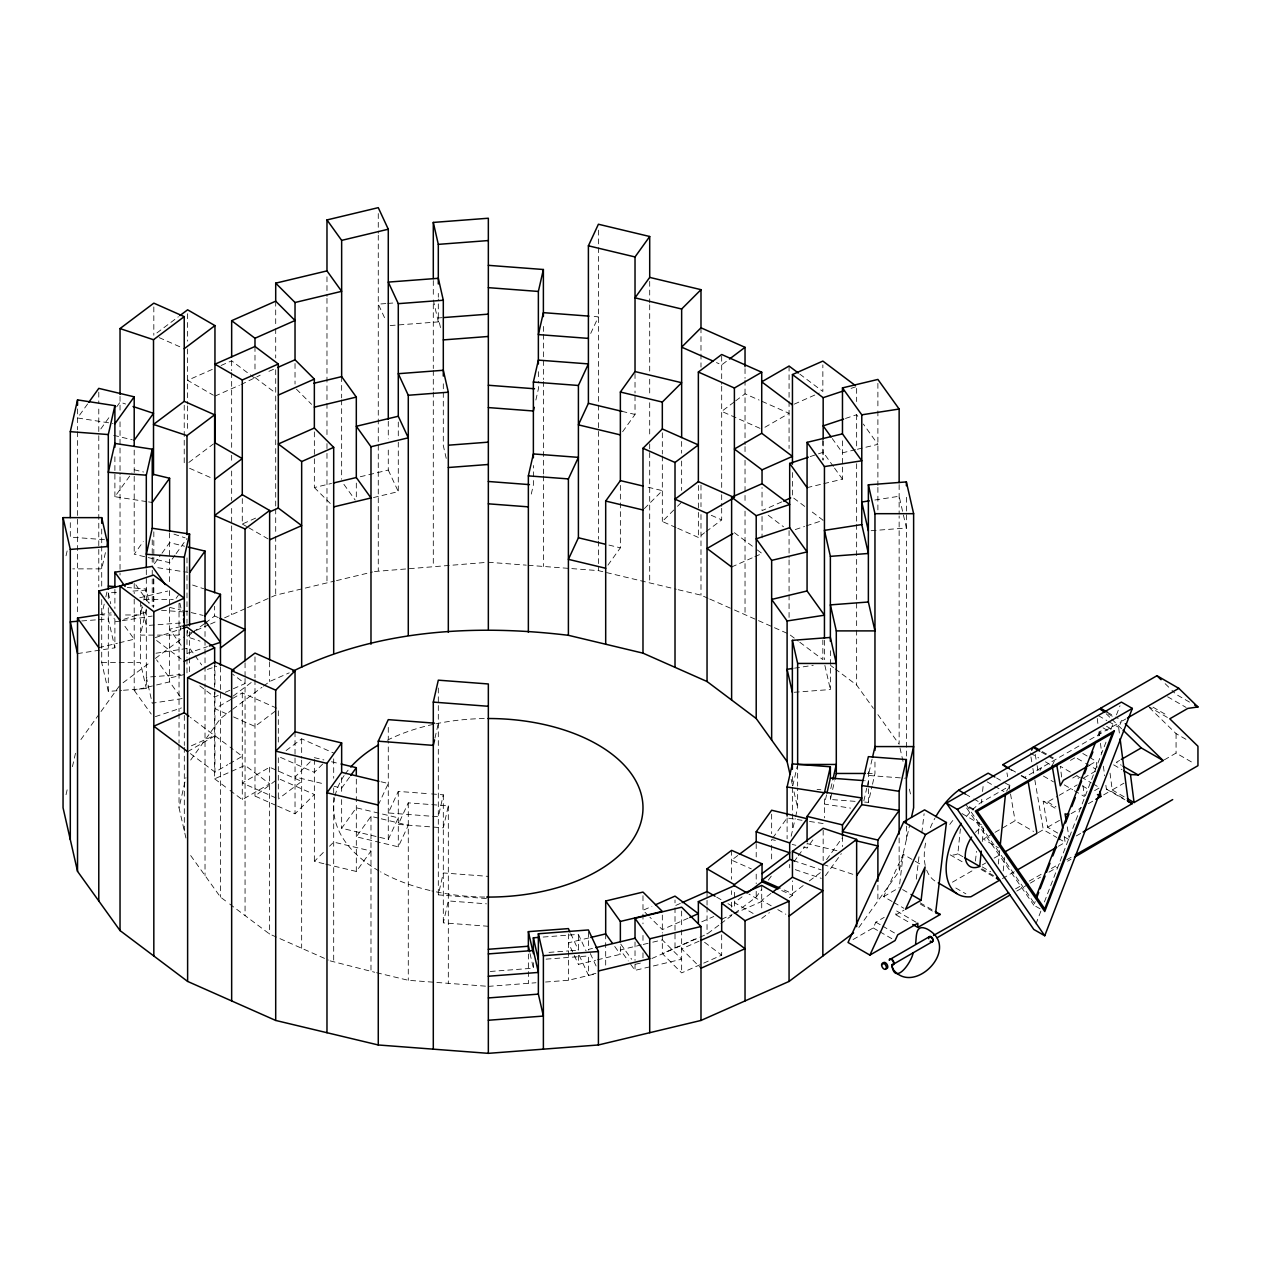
<?xml version="1.0" encoding="UTF-8"?>
<svg xmlns="http://www.w3.org/2000/svg" width="1261" height="1261" viewBox="0 0 1261 1261"><rect width="100%" height="100%" fill="white"/><g stroke="black" fill="none" stroke-linecap="round" stroke-linejoin="round"><path stroke-width="0.75" stroke-dasharray="5 3.75" d="M962.9 856.723L957.84 853.807L960.393 828.887M975.462 861.042L976.455 851.38M978.237 833.994L979.419 822.408M981.389 803.099L981.783 799.238M982.571 791.498L983.17 785.713M982.272 841.513L983.643 828.083M998.318 864.006L999.705 850.497M1003.22 870.894L1004.591 857.48M899.676 883.945L903.223 854.312L921.728 864.999M916.29 879.138L919.285 854.138M921.807 832.969L924.108 813.739M66.029 555.786L67.731 548.314M105.42 552.617L101.715 568.869L72.712 568.869M104.19 604.145L101.715 614.974L111.378 614.974M105.829 596.926L107.894 587.894M66.029 794.714L67.731 787.242M72.429 766.672L75.833 751.729M142.067 607.55L140.381 614.974L122.979 614.974M143.77 600.11L146.308 588.982L127.298 587.531M146.308 609.095L140.381 635.103L179.03 635.103L181.474 624.431M185.934 838.013L179.03 807.797L185.934 777.58M434.966 738.063L438.308 723.436M431.561 793.926L443.305 794.824L438.308 816.765L388.278 812.951L398.287 791.404L429.607 793.784M535.878 400.021L538.368 389.05L538.368 381.326M429.607 826.79L398.287 824.41L408.28 802.847L448.317 805.889L443.305 827.831L431.561 826.948M486.415 898.541L438.308 894.884L443.305 872.943L488.338 876.379M531.291 494.06L533.371 484.918L533.371 465.545M488.338 926.283L443.305 922.863L448.317 900.921L486.431 903.822M792.775 785.792L797.236 766.231M791.151 836.248L795.202 818.468M795.612 816.687L797.646 807.797L797.646 788.093M826.57 794.808L824.442 804.092L850.592 808.128M830.794 788.598L832.922 779.314M855.084 801.35L830.368 799.474L834.609 780.89M872.076 759.217L868.372 775.452L904.484 778.195M863.848 800.845L866.733 788.204M867.142 786.391L868.372 780.985L864.573 780.701M864.573 802.075L868.372 802.359L872.076 786.107M872.502 784.295L874.961 773.466L874.961 760.02M858.883 927.45L899.14 871.351L909.796 824.615M1097.968 736.077L1100.081 730.592M1040.073 908.803L1033.815 905.193L1035.218 901.552M1099.229 735.447L1101.326 729.961M1035.927 923.95L1040.877 911.12M1044.407 901.946L1106.575 740.601M1110.799 729.599L1113.636 722.269M1116.458 714.924L1119.989 705.766M892.094 901.489L883.677 896.634L903.223 854.312M853.051 939.555L873.195 927.938L875.843 922.185L884.229 917.362M590.715 333.424L598.408 316.842L590.826 316.259M378.268 805.054L388.278 783.491L378.946 781.268M388.278 839.4L398.287 817.837L356.311 807.797L341.652 828.241L388.278 839.4L388.278 740.916M378.442 818.137L370.986 816.356L356.311 836.8L398.287 846.84L408.28 825.277L380.318 818.594M1052.147 765.679L1054.874 759.91L1048.143 756.017M1119.358 733.035L1118.617 727.313L1121.407 721.497L1024.689 777.343L1017.958 773.45M1039.962 770.392L1041.523 767.618M1006.514 791.199L1010.045 785.792L996.584 778.021M87.608 403.961L77.536 417.974L113.017 423.475M108.84 417.754L98.784 431.782L98.784 405.364M116.674 406.846L120.031 402.164L125.611 404.024M146.623 501.61L114.893 496.692L131.932 472.938M175.043 555.124L169.62 562.69L134.202 554.225L143.281 541.552M154.409 563.825L160.919 554.745M162.007 553.232L169.62 542.624L184.532 546.202M176.13 553.611L186.991 538.463M176.13 598.329L178.305 595.302M80.893 739.576L98.784 714.64M101.022 711.519L120.031 685.038M190.679 760.036L220.47 718.518L231.236 710.416M349.549 777.123L341.652 788.125L334.197 786.344M622.619 431.751L635.024 414.459L635.024 394.961M325.795 864.163L356.311 871.461L370.986 851.017L333.692 842.096L329.547 846.241M607.944 565.133L620.365 547.826L620.365 482.537M772.757 837.982L787.1 817.979L802.043 820.296M734.69 913.263L756.206 897.091L761.723 889.399M768.343 880.162L771.653 875.56M794.036 861.752L797.283 857.196M798.371 855.683L804.896 846.604M803.336 847.093L807.072 847.975L813.581 838.896M826.57 859.671L842.474 837.509L842.474 846.588M825.435 875.796L841.339 853.634M310.222 761.786L295.027 776.981L324.865 784.121M322.643 764.087L314.352 772.378L278.318 756.411L278.318 798.97L242.285 783.002L269.633 767.224L301.663 781.41L278.318 798.97M277.625 806.094L295.027 813.802L314.352 794.477L278.318 778.51M644.371 508.593L662.324 490.639L645.159 486.541M323.888 863.706L314.352 861.421L324.03 851.758M676.054 527.571L662.324 521.487L676.132 507.679M677.504 506.307L681.649 502.162M156.9 332.936L178.4 316.747M188.835 462.44L213.424 443.951M123.105 682.721L150.753 661.915M155.355 658.447L184.547 636.49M191.609 633.321L186.991 636.789L200.01 641.124M193.138 632.155L203.888 624.069M205.433 622.918L214.638 615.983L214.638 606.32M233.206 696.056L251.885 682.012M232.765 709.265L261.957 687.308M263.486 686.157L269.633 681.523L289.21 672.854M726.352 361.371L721.686 364.886L716.469 362.569M275.213 711.204L254.99 726.431L230.621 715.633M734.138 402.023L721.686 411.385L759.989 428.346M735.683 400.84L745.03 393.826L759.122 400.068M286.105 750.563L301.663 738.851L333.692 753.053M275.875 805.322L254.99 796.069L275.213 780.858M677.756 528.327L698.358 537.454L704.568 532.772M706.128 531.606L721.686 519.895L721.686 508.262M737.764 855.51L731.616 860.144L751.304 868.861M742.067 896.855L734.391 902.64L753.684 913.768M699.934 937.222L707.043 934.07L719.337 924.817M720.866 923.667L731.616 915.581L731.616 909.843M770.944 893.403L761.723 900.338L771.369 905.902M803.194 885.569L792.444 893.655L781.71 888.91M809.341 880.95L823.165 870.547M761.723 918.418L769.399 912.633M789.37 897.611L792.444 895.31L792.444 880.872M1016.792 891.054L1028.645 884.087M1030.347 883.094L1040.514 877.136M1048.979 872.155L1057.459 867.19M1067.626 861.231L1071.015 859.23M231.031 699.398L214.953 708.682L228.871 714.861M232.639 698.468L242.285 692.904L278.318 708.871L278.318 743.107M187.621 751.635L214.953 735.857L190.379 717.351M764.938 427.258L789.071 413.34L760.872 400.84M190.379 753.589L214.953 772.079L227.815 764.655M229.423 763.725L242.285 756.301L230.006 747.064M230.006 790.395L242.285 799.647L269.633 783.853L245.06 765.364L214.638 778.841L214.638 689.152M966.493 816.419A56.509 32.628 -60 0 1 980.554 802.816L1010.045 785.792M1125.742 718.991L1122.432 720.898L1115.701 717.02M1070.431 760.383L1075.523 757.451M1089.677 765.064L1096.25 761.266L1097.165 768.312M1072.717 778.021L1077.808 775.074L1078.265 778.604M1083.83 777.911L1095.699 771.054M883.677 896.634L899.235 887.649M993.353 833.316L983.312 839.101L998.46 847.849M995.024 832.339L1015.089 820.753L1033.594 831.44M1057.68 833.08L1047.592 827.248L1043.178 801.239L1047.592 801.996L1057.49 796.274M1059.145 795.328L1077.288 784.846M1119.61 760.415L1116.284 762.338L1121.328 765.254M1094.595 790.647L1099.671 787.699M916.132 922.248L895.94 910.584L895.94 914.792L903.964 910.174M952.449 882.18L972.72 870.468M982.256 864.967L985.661 863.013M994.125 858.11L1000.919 854.201M1038.213 832.654L1043.304 829.722L1056.765 837.493M1047.592 827.248L1059.492 820.375M1071.109 813.66L1081.575 807.623M1088.369 803.698L1094.217 800.325M1103.674 794.871L1110.468 790.946L1125.6 799.695M1110.043 773.135L1112.218 789.938L1123.977 783.144M1164.313 759.863L1176.072 753.069L1194.593 763.756M1002.432 878.57L1014.301 871.714M1058.389 846.257L1065.182 842.348L1063.874 834.687M1076.263 835.948L1081.355 833.001M1015.531 888.879L1022.356 884.986M1029.197 881.108L1041.16 874.314M1051.406 868.498L1059.949 863.643M1066.774 859.75L1071.897 856.85M212.274 369.394L187.621 380.318L213.345 395.182M221.085 365.485L231.661 360.804L248.764 373.682M241.056 384.542L260.207 375.195M268.908 371.349L274.141 369.032M214.953 396.096L239.322 385.299M242.285 498.599L242.285 524.024L256.015 517.94M194.667 631.052L187.621 634.173L187.621 630.248M196.417 630.279L208.759 624.81M210.508 624.037L217.554 620.916M224.616 617.795L245.753 608.433M247.503 607.644L275.702 595.16L334.575 581.069M794.241 404.15L819.272 393.054M218.216 695.441L214.638 697.034L199.285 685.464M225.372 692.273L245.06 683.557L232.765 674.304M191.388 745.803L214.638 735.494L228.462 745.897M781.71 501.91L762.038 510.626L762.038 487.566M731.616 566.977L753.085 557.472M754.882 556.668L762.038 553.5L754.362 547.731M648.517 915.817L642.984 910.3L651.89 906.36M680.357 903.412L675.013 905.776L675.013 899.976M688.065 918.229L662.324 929.625L649.888 917.204M701.778 921.807L713.789 916.495M721.686 919.19L732.137 914.556M733.87 913.784L761.723 901.457L748.861 894.017M721.686 934.842L721.686 955.16L681.649 972.893L662.324 953.568L698.358 937.601M651.89 958.502L698.153 938.011M699.051 941.179L681.649 948.887L700.99 968.227M123.751 619.372L147.931 611.317M851.065 388.372L856.645 386.512M155.371 637.577L183.271 628.262M845.485 418.447L856.645 414.727L858.883 417.848M186.991 653.466L207.45 646.641M810.145 456.608L823.165 452.258L833.395 466.507M207.45 669.402L216.75 666.297M155.371 716.626L181.411 707.941M795.265 529.573L804.565 526.467M806.425 525.853L823.165 520.273L810.886 511.02M314.352 458.752L314.352 487.55L331.517 483.452M360.299 476.753L388.278 470.054L388.278 446.646M373.477 497.559L398.287 491.617L398.287 439.443M139.798 597.761L167.745 591.078M855.525 449.688L842.474 452.809L832.26 438.56M857.385 449.247L877.892 444.345L863.359 424.074M336.482 580.627L372.562 571.99M374.47 571.532L484.539 562.548M180.796 626.559L169.62 629.239L181.568 645.9M98.784 647.697L117.431 643.236M119.291 642.795L134.202 639.217L122.837 623.391M807.072 487.644L821.983 484.082M823.843 483.641L842.474 479.18L842.474 437.662M184.532 674.477L169.62 678.04L156.585 659.866M134.202 599.101L134.202 690.319L154.709 685.417M156.569 684.975L169.62 681.854L181.568 698.515M588.903 937.9L568.396 942.802L578.405 964.366L595.57 960.252M596.106 966.005L588.398 949.423L593.994 948.083M641.345 944.899L620.365 949.927L628.262 960.929M643.252 944.442L650.881 942.629M652.788 942.172L662.324 939.886L681.649 959.211L635.024 970.371L629.381 962.506M597.478 959.794L620.365 954.325L620.365 943.543L631.651 959.274M579.162 955.239L588.398 975.131L595.87 973.35M545.524 982.02L568.396 980.286L596.358 973.602M635.528 964.239L641.124 962.9M99.95 614.611L111.157 612.878M874.866 500.002L899.14 496.251L906.375 528.012L870.279 530.771M120.489 620.979L114.893 621.846L114.057 618.237M122.349 620.68L152.234 616.062M77.536 653.592L114.893 647.823L114.893 614.217M155.97 653.23L189.576 648.044L193.989 654.191M182.104 698.578L152.234 703.212L146.308 677.204L180.512 674.603M794.572 668.157L813.235 665.272M385.85 303.57L378.268 304.137L385.961 320.72M387.757 303.428L393.448 302.987M442.154 317.662L438.308 317.961L441.224 330.76M390.201 325.559L438.308 321.902L438.308 299.062M108.304 598.518L108.304 592.954L117.793 592.229M133.004 591.078L146.308 590.069L149.271 603.057M81.697 620.948L108.304 618.93L114.893 647.823M180.512 622.981L146.308 625.582L141.642 605.154M101.715 599.605L101.715 662.514L108.304 691.406L121.608 690.397M123.499 690.256L146.308 688.522L146.308 608.764M794.272 692.273L830.368 689.531L830.368 647.098M543.16 937.049L578.405 934.369L586.097 950.952M549.024 952.386L568.616 950.904M570.571 950.747L578.405 950.163L578.405 934.369M546.076 959.148L588.398 955.933L588.398 975.131M490.293 971.459L533.371 968.18L533.371 962.71M488.338 986.37L535.988 982.745M144.243 599.59L173.246 599.59M101.715 662.514L140.381 662.514L146.308 688.522M867.237 773.466L874.961 773.466M488.338 562.264L526.294 565.149M528.186 565.291L598.408 570.634L676.29 589.25M104.505 539.692L70.301 537.091L70.301 519.516M161.503 610.261L184.311 611.995M817.065 789.449L820.879 789.733M376.582 972.704L408.28 980.286L486.431 986.228M148.499 501.894L152.234 502.477M157.83 567.718L187.716 572.352M809.515 821.447L824.442 823.748M621.972 411.338L635.024 414.459M608.921 545.083L620.365 547.826M113.695 435.344L132.342 439.805M678.182 589.707L700.99 595.16L708.036 598.281M134.202 469.77L143.518 472.008M169.62 607.408L180.796 610.088M182.656 610.529L203.163 615.431M836.894 850.702L807.072 843.577L807.072 847.975M775.373 840.409L771.653 839.511L771.653 843.31M792.16 844.413L795.88 845.311M314.352 757.64L323.888 759.926M331.517 761.754L339.146 763.583M330.13 960.866L374.722 972.263M173.971 534.128L185.131 537.848M192.57 585.041L203.73 588.761M823.165 864.431L854.785 874.961M793.405 860.617L821.305 869.917M795.265 869.664L821.305 878.35M711.251 515.276L721.686 519.895M159.185 337.617L180.654 347.138M709.785 599.054L732.688 609.205M734.454 609.993L789.071 634.173L798.276 641.108M189.591 468.288L212.857 478.597M214.638 615.983L218.216 617.559M781.71 890.55L792.444 895.31M229.691 904.027L269.633 934.07L328.349 960.078M1105.865 785.288L1106.37 789.102L1110.468 790.946M1189.533 702.109L1176.072 694.338L1171.973 690.35M1167.607 696.766L1186.112 707.437M1152.98 707.153L1168.112 715.901M1147.904 706.192L1168.096 717.856M1149.307 707.563L1176.072 733.618L1187.862 740.412M1107.284 712.166L1114.015 716.043M1107.946 713.726L1112.99 716.642M1098.426 715.665L1106.843 720.52M1108.514 721.481L1118.617 727.313M1106.559 726.289L1111.256 729M1103.044 727.833L1109.302 731.443M1113.636 764.844L1122.054 769.699M1082.805 753.495L1087.849 756.411M1089.52 757.388L1096.25 761.266M1077.209 758.428L1083.94 762.306M1085.626 763.283L1095.714 769.115M1112.218 789.938L1125.679 797.709M1042.327 751.603L1047.371 754.519M1049.057 755.497L1055.788 759.374M1106.37 789.102L1124.875 799.789M1041.413 752.139L1046.472 755.04M1081.166 777.028L1091.269 782.845M1092.94 783.822L1098 786.738M1070.353 772.095L1060.265 766.262L1061.857 778.604M1077.083 775.972L1080.456 777.927M1030.284 753.053L1038.701 757.908M1045.432 761.802L1050.476 764.718M1082.316 785.839L1087.36 788.74M1064.221 784.862L1072.638 789.717M1074.325 790.694L1084.413 796.511L1082.821 784.184M1043.446 776.082L1053.55 781.899M1011.227 769.573L1016.271 772.473M1007.665 768.059L1014.396 771.953M1021.111 775.83L1026.17 778.746M1047.592 801.996L1056.009 806.851M1043.178 801.239L1058.31 809.988M987.127 781.852L1003.961 791.577M1064.41 836.957L1069.47 839.873M1058.452 838.455L1065.182 842.348M965.406 794.067L972.136 797.961M973.823 798.922L980.554 802.816M969.441 806.772L974.138 809.467M969.063 807.481L973.744 810.192M961.97 813.55L982.146 825.198M982.256 866.922L990.657 871.777M981.799 868.797L993.573 875.591M981.153 869.491L994.614 877.262M950.211 854.863L965.359 863.612M955.806 888.012L965.894 893.844M902.608 889.588L909.339 893.466M920.089 902.797L933.55 910.568M920.498 904.184L933.96 911.955M242.285 524.024L247.109 526.799M248.716 527.728L268.026 538.873M893.765 902.45L903.869 908.283M895.94 914.792L911.088 923.541M875.843 922.185L880.903 925.101M882.574 926.078L896.035 933.849M873.195 927.938L878.239 930.839M879.926 931.816L893.387 939.587M777.801 909.622L785.839 914.257M716.689 897.154L721.528 899.944M727.96 903.648L734.391 907.368L734.391 889.163M799.821 374.139L822.85 391.477L822.85 364.886M804.739 506.402L792.444 497.149L792.444 471.913M768.185 515.245L783.538 526.799M734.391 532.694L752.817 546.565M1024.689 777.343L1026.785 778.92M799.821 642.275L822.85 659.598L822.85 640.036M830.542 665.382L833.616 667.7M835.145 668.85L856.645 685.038L873.416 708.414M254.99 377.512L275.213 392.723M250.324 374.848L254.99 378.363M704.568 942.282L721.686 955.16M156.585 640.493L181.158 658.999M214.638 778.841L228.462 789.244M190.679 855.557L220.47 897.091L228.162 902.86M1165.148 683.698L1170.618 689.026M1106.181 713.742L1110.389 717.84M1111.792 719.211L1121.612 728.779M296.414 389.176L311.593 404.355M314.352 487.55L330.934 504.132M834.53 468.099L842.474 479.18M877.892 714.64L899.14 744.258L899.14 515.922M343.906 484.35L355.192 500.081M614.722 946.459L620.365 954.325M195.092 655.72L201.713 664.957M148.971 603.121L134.202 582.535L134.202 593.584M134.202 690.319L151.241 714.073M966.32 804.959L1033.815 902.561M966.62 808.017L1033.815 905.193M388.278 470.054L398.287 491.617M570.697 933.566L578.405 950.163M899.991 747.994L903.396 762.937M909.37 789.102L911.072 796.589M824.867 665.398L830.368 689.531M791.151 779.361L792.365 784.689M793.989 791.798L797.646 807.797M433.295 299.96L438.308 321.902M446.221 458.373L443.305 445.574L443.305 391.525M530.03 953.552L533.371 968.18M179.85 603.136L181.474 610.245M108.304 592.954L110.763 603.783M1067.247 826.869L1069.155 838.013M1035.202 754.299L1036.81 763.725M1037.125 765.616L1038.402 773.166M1030.931 756.884L1032.57 766.467M1032.885 768.39L1034.509 777.974M1034.84 779.897L1043.304 829.722M1006.956 772.835L1007.602 776.666M1008.91 784.342L1010.203 792.003M1010.534 793.926L1015.089 820.753M1097.243 718.502L1097.984 724.224M1098.962 731.853L1099.45 735.683M1100.443 743.312L1101.673 752.849M1103.407 766.199L1104.636 775.751M1176.072 733.618L1176.072 753.069M906.375 497.291L906.375 756.348M906.375 826.176L906.375 839.574M899.14 484.618L899.14 513.952M899.14 837.95L899.14 871.351M877.892 383.36L877.892 408.927M877.892 410.897L877.892 485.469M877.892 487.424L877.892 510.941M877.892 885.254L877.892 900.953M868.372 771.7L868.372 786.817M868.372 788.755L868.372 802.359M856.645 388.404L856.645 401.565M856.645 414.727L856.645 448.033M856.645 463.701L856.645 522.464M856.645 524.418L856.645 628.23M856.645 630.185L856.645 685.038M830.368 795.864L830.368 799.474M824.442 640.336L824.442 659.661M824.442 798.891L824.442 817.853M823.165 440.956L823.165 460.029M823.165 830.164L823.165 860.617M822.85 440.404L822.85 459.981M797.646 764.465L797.646 786.123M792.365 776.634L792.365 785.745M792.365 787.573L792.365 830.904M789.685 864.431L789.685 867.804M789.071 366.053L789.071 399.548M789.071 401.518L789.071 448.506M789.071 530.597L789.071 557.961M789.071 559.916L789.071 618.536M787.1 817.979L787.1 838.849M771.653 814.149L771.653 833.663M771.653 845.201L771.653 862.272M762.038 516.474L762.038 537.911M761.723 885.395L761.723 908.992M756.206 843.562L756.206 856.944M756.206 874.141L756.206 883.709M756.206 891.354L756.206 897.091M745.03 368.638L745.03 378.332M745.03 380.255L745.03 444.644M745.03 446.599L745.03 452.463M745.03 460.265L745.03 493.492M745.03 495.447L745.03 503.265M745.03 511.083L745.03 614.674M731.616 850.34L731.616 879.248M731.616 890.723L731.616 894.553M731.616 902.198L731.616 907.936M721.686 356.217L721.686 384.258M721.686 386.197L721.686 492.767M721.686 494.706L721.686 506.339M707.043 891.59L707.043 905.099M707.043 907.037L707.043 934.07M700.99 327.813L700.99 367.124M700.99 485.075L700.99 506.701M700.99 514.567L700.99 595.16M698.358 485.469L698.358 510.5M698.358 512.423L698.358 537.454M681.649 441.46L681.649 453.219M681.649 461.037L681.649 490.419M681.649 910.994L681.649 928.049M681.649 929.94L681.649 972.893M675.013 907.699L675.013 948.256M662.324 432.807L662.324 454.023M662.324 455.946L662.324 521.487M662.324 915.06L662.324 933.045M662.324 934.764L662.324 953.568M649.699 281.329L649.699 302.861M649.699 304.815L649.699 371.396M649.699 379.23L649.699 394.898M649.699 402.732L649.699 436.022M649.699 443.856L649.699 582.897M642.984 895.72L642.984 910.3M642.984 914.162L642.984 923.824M642.984 935.41L642.984 943.133M642.984 952.796L642.984 958.581M635.024 373.524L635.024 393.022M635.024 941.951L635.024 960.315M635.024 963.987L635.024 970.371M605.69 933.881L605.69 965.753M598.408 230.148L598.408 539.156M598.408 541.111L598.408 570.634M588.398 931.911L588.398 949.423M578.405 955.381L578.405 964.366M568.396 933.928L568.396 980.286M543.381 326.426L543.381 332.321M543.381 334.291L543.381 379.545M543.381 381.516L543.381 473.978M543.381 475.949L543.381 566.441M538.368 371.68L538.368 379.403M528.359 954.041L528.359 983.328M448.317 805.889L448.317 983.328M443.305 383.801L443.305 389.586M443.305 794.824L443.305 922.863M438.308 293.403L438.308 297.186M438.308 688.033L438.308 894.884M433.295 280.572L433.295 298.022M433.295 303.869L433.295 368.543M433.295 370.498L433.295 390.09M433.295 392.061L433.295 566.441M408.28 802.847L408.28 980.286M398.287 422.057L398.287 437.504M398.287 791.404L398.287 846.84M388.278 421.284L388.278 438.844M388.278 727.376L388.278 738.993M378.268 213.566L378.268 233.253M378.268 235.224L378.268 570.634M370.986 816.356L370.986 971.364M356.311 483.089L356.311 497.937M356.311 779.14L356.311 871.461M341.652 376.645L341.652 397.94M341.652 399.879L341.652 479.275M341.652 777.611L341.652 791.955M341.652 799.584L341.652 828.241M333.692 758.854L333.692 778.21M333.692 787.889L333.692 795.644M333.692 797.567L333.692 962.442M326.977 276.789L326.977 296.398M326.977 298.368L326.977 435.723M326.977 443.573L326.977 451.422M326.977 453.393L326.977 582.897M314.352 431.877L314.352 456.829M314.352 759.485L314.352 861.421M301.663 738.851L301.663 758.192M301.663 760.131L301.663 948.256M295.027 363.515L295.027 384.053M295.027 731.79L295.027 813.802M275.702 301.174L275.702 326.662M275.702 328.617L275.702 358.014M275.702 369.772L275.702 506.969M275.702 508.924L275.702 534.396M275.702 536.366L275.702 595.16M269.633 661.852L269.633 681.523M269.633 767.224L269.633 934.07M254.99 346.476L254.99 369.757M254.99 656.886L254.99 677.772M254.99 679.663L254.99 796.069M245.06 662.782L245.06 676.495M245.06 678.465L245.06 915.581M242.285 692.904L242.285 799.647M231.661 360.804L231.661 370.655M231.661 372.61L231.661 447.403M231.661 455.268L231.661 463.134M231.661 471.015L231.661 500.522M231.661 508.404L231.661 614.674M220.47 667.022L220.47 897.091M214.953 661.93L214.953 687.261M214.953 689.2L214.953 772.079M214.638 665.54L214.638 687.182M205.023 622.729L205.023 639.169M205.023 640.289L205.023 664.389M205.023 666.328L205.023 687.229M205.023 689.184L205.023 875.56M189.576 631.682L189.576 673.011M187.621 313.737L187.621 341.148M187.621 348.982L187.621 403.93M187.621 405.9L187.621 431.483M186.991 557.914L186.991 623.391M186.991 630.799L186.991 657.265M186.991 659.156L186.991 674.32M184.232 405.238L184.232 465.908M184.311 715.428L184.311 745.44M184.311 747.41L184.311 830.904M179.03 603.325L179.03 711.63M179.03 713.6L179.03 743.028M179.03 744.999L179.03 807.797M169.62 532.883L169.62 584.079M169.62 590.637L169.62 681.854M153.826 306.927L153.826 335.237M153.826 531.827L153.826 555.423M153.826 557.378L153.826 565.243M153.826 579.004L153.826 606.525M153.511 578.878L153.511 607.534M152.234 539.834L152.234 555.281M152.234 557.204L152.234 566.851M152.234 570.224L152.234 606.509M146.308 569.688L146.308 601.781M140.381 601.513L140.381 662.514M134.202 450.082L134.202 554.225M120.031 396.364L120.031 411.984M120.031 421.805L120.031 474.845M120.031 476.816L120.031 575.032M114.893 456.734L114.893 496.692M114.893 589.376L114.893 608.48M108.304 607.802L108.304 691.406M101.715 529.021L101.715 544.2M101.715 546.092L101.715 588.083M98.784 392.139L98.784 403.473M98.784 435.707L98.784 586.964M77.536 408.942L77.536 429.78M77.536 431.735L77.536 614.533M484.728 897.06A154.646 89.279 0 0 1 431.877 890.928M430.001 890.487A154.646 89.279 0 0 1 380.538 871.824M378.93 870.91A154.646 89.279 0 0 1 334.669 797.74M335.048 795.959A154.646 89.279 0 0 1 344.111 775.562M345.104 774.128A154.646 89.279 0 0 1 348.367 769.825M387.237 740.239A154.646 89.279 0 0 1 433.957 724.208M435.865 723.814A154.646 89.279 0 0 1 486.147 718.518M975.352 832.418A23.376 13.493 -60 0 1 982.398 826.869M934.874 880.95A56.509 32.628 -60 0 1 926.173 868.766M925.243 865.424A56.509 32.628 -60 0 1 926.11 840.756M930.366 827.689A56.509 32.628 -60 0 1 934.905 818.247M957.84 853.807A23.376 13.493 -60 0 1 949.927 854.659M949.769 824.458A23.376 13.493 -60 0 1 953.489 819.792"/><path stroke-width="1.5" d="M971.632 837.083A23.376 13.493 -60 0 0 965.831 860.554A23.376 13.493 -60 0 0 979.718 866.433L981.279 851.096M1000.304 844.697L1005.443 794.477M921.113 900.275L925.085 866.938L905.54 909.26L921.113 900.275L911.009 894.443M917.819 927.434L917.819 923.225L897.722 934.811L895.074 940.564L869.885 955.097L848.022 942.471L903.68 821.936L924.565 809.877L946.428 822.519L935.63 912.932L940.28 914.461L917.819 927.434L912.759 924.518M915.581 943.685C916.684 937.664 914.966 924.644 925.227 928.269A19.829 11.444 60 0 1 929.783 930.665C959.416 949.896 913.973 995.591 893.529 969.851A25.898 18.773 -42 0 1 891.779 964.76C894.664 986.764 911.892 961.702 913.106 952.906M70.301 517.577L70.301 431.672L77.536 399.895L114.893 405.679L114.893 447.229M108.304 589.092L108.304 434.556L114.893 405.679M107.059 545.398L108.304 539.976M146.308 475.192L152.234 449.2L114.893 443.431L108.304 472.308L146.308 475.192L146.308 567.749M152.234 528.249L146.308 554.257L184.311 557.141L189.576 534.034L152.234 528.249L152.234 449.2M183.491 615.541L184.311 611.995M433.295 1049.152L433.295 702.109L438.308 680.168L488.338 683.966L488.338 1053.345L598.408 1044.975L700.99 1020.448L789.071 981.421L853.571 932.888M434.556 739.892L433.295 745.377L378.268 741.2L378.268 1044.975L488.338 1053.345M538.368 363.972L538.368 291.449L543.381 269.507L488.338 265.33M533.371 457.806L533.371 382.051L538.368 360.11L588.398 363.909L578.405 385.472L578.405 537.785L568.396 559.348L605.69 568.27M534.207 407.335L533.371 410.991L488.338 407.571M528.359 632.265L528.359 475.87L533.371 453.928L578.405 457.365L568.396 478.912L568.396 635.308L642.984 653.151L707.043 681.523L756.206 718.518L787.1 761.581L789.938 774.018M787.1 816.04L787.1 787.006L792.365 763.898L830.368 766.783L830.368 778.1L826.98 792.948M787.1 787.006L824.442 792.775L830.368 766.783M832.922 779.314L836.295 764.465L797.646 764.465L797.646 663.444L792.365 640.336L830.368 637.451L836.295 663.444L797.646 663.444M835.034 779.046L836.295 773.466L836.295 630.894L830.368 604.886L868.372 602.001L874.961 630.894L836.295 630.894M861.783 804.676L899.14 810.445L877.892 840.062L842.474 831.598L861.783 804.676L861.783 785.54L868.372 756.647L906.375 759.532L906.375 822.361M872.502 757.404L874.961 746.575L913.626 746.575L906.375 778.352M899.14 834.025L899.14 791.309L906.375 759.532M911.498 817.144L913.626 807.797L913.626 513.684L906.375 481.923L868.372 484.807L868.372 602.001M1035.927 897.075L1095.856 741.563M1036.637 897.895L1038.749 892.425M1040.152 888.769L1045.07 876.001M1046.472 872.344L1049.987 863.218M1052.809 855.92L1056.324 846.793M1059.13 839.495L1062.66 830.353M1065.466 823.055L1068.981 813.928M1071.803 806.63L1075.318 797.504M1078.123 790.206L1081.639 781.079M1084.46 773.781L1086.556 768.296M1090.781 757.341L1092.893 751.871M1044.738 935.757L1132.331 708.414L1121.407 702.093L946.428 803.115L1033.799 929.452L1044.738 935.757L957.367 809.42L946.428 803.115M869.885 955.097L925.558 834.561L946.428 822.519M620.365 434.903L578.405 424.862L588.398 403.315L588.398 245.8L598.408 224.237L649.699 236.501L649.699 277.404L635.024 297.848L681.649 309.008L700.99 289.667L649.699 277.404M378.268 741.2L388.278 719.637L434.462 723.152M1031.64 750.169L1033.011 747.284L1039.742 751.162M88.727 402.401L98.784 388.372L134.202 396.837L134.202 446.158M114.893 423.759L134.202 396.837M134.202 440.247L153.511 413.324L133.051 406.515M152.234 502.477L169.62 478.25L152.833 474.231M189.576 572.636L205.023 551.104L188.252 547.085M205.023 615.872L220.47 594.341L205.59 589.391M605.69 644.229L605.69 501.058L620.365 480.614L620.365 392.029L635.024 371.569L635.024 256.945L649.699 236.501M326.977 763.394L341.652 742.95L295.027 731.79L275.702 751.13L326.977 763.394L326.977 1032.712M341.652 742.95L341.652 772.347L326.977 792.791L378.268 805.054M350.668 775.547L356.311 767.681L341.053 764.04M739.309 854.359L756.206 841.639L756.206 831.787L771.653 810.24L807.072 818.72L789.685 842.947L789.685 859.387L762.038 880.194L779.928 888.107M807.072 841.717L807.072 816.419L824.442 792.192L861.783 797.961L842.474 824.883L842.474 836.027M856.645 875.591L877.892 845.973L855.525 840.63M378.268 1044.975L275.702 1020.448L275.702 690.161L295.027 670.836L254.99 653.088L231.661 670.647L231.661 1000.935M700.99 289.667L700.99 327.813L681.649 347.153L712.985 361.024M642.984 653.151L642.984 448.285L662.324 428.961L662.324 402.054L681.649 382.729L635.024 371.569M120.031 394.425L120.031 328.569L153.826 303.144L184.232 316.621L184.232 401.329L153.511 424.437L186.991 435.597L214.638 414.806L184.232 401.329M179.929 315.597L187.621 309.812L214.953 325.606L214.953 442.8L242.285 458.578L214.638 479.385M153.511 474.908L153.511 339.729L184.232 316.621M184.232 348.714L214.953 325.606M242.285 494.69L214.638 515.497L245.06 528.958L269.633 510.469L242.285 494.69L242.285 379.987L214.953 364.208L254.99 346.476L278.318 364.019L278.318 508.057L301.663 525.616L269.633 539.803M220.47 647.949L245.06 629.46L220.013 618.363M732.783 498.505L707.043 513.369L675.013 499.183L698.358 481.623L698.358 372.042L721.686 354.499L761.723 372.231L761.723 433.264L792.444 456.372L762.038 469.849L734.391 449.042L761.723 433.264M729.473 359.038L745.03 347.327L700.99 327.813M675.013 667.337L675.013 462.472L698.358 444.912L662.324 428.961M715.082 896.224L707.043 891.59L707.043 868.829L731.616 850.34L762.038 863.817L762.038 881.833L748.214 892.236M747.253 893.087L734.391 885.663L734.391 884.607L762.038 863.817M762.038 873.605L789.685 852.799L756.206 841.639M772.473 892.236L792.444 877.215L792.444 851.364L823.165 828.256L856.645 839.416L856.645 926.646M822.85 955.996L822.85 864.841L856.645 839.416M789.071 916.116L822.85 890.692L792.444 877.215M937.144 937.774L1010.014 895.026M1074.404 857.244L1172.698 799.584L1075.318 854.911M275.702 1020.448L187.621 981.421L187.621 677.709L214.953 661.93L234.105 670.411M698.358 372.042L734.391 388.01L761.723 372.231M732.783 533.624L707.043 548.488L731.616 566.977M935.757 816.718A56.509 32.628 -60 0 1 958.691 790.19L988.167 773.166L994.897 777.044M1005.979 767.098L1002.81 764.702L1033.011 747.284M1104.762 712.37L1100.554 708.272L1156.952 675.723L1178.814 688.348L1197.95 706.964L1187.799 708.414L1169.782 718.817L1197.95 746.244L1197.95 765.695L1134.08 802.563L1127.35 798.686M957.367 809.42L1132.331 708.414M1127.397 718.029L1178.814 688.348M1088.038 766.01L1063.401 780.244L1060.28 785.792L1056.75 765.033M1121.281 759.453L1141.268 747.915L1163.146 760.541L1138.163 774.963L1130.471 774.553L1123.74 770.676M1005.19 851.727L1036.968 833.379L1028.172 781.631M1095.872 799.379L1100.821 796.511L1100.128 791.23M996.947 877.53L999.674 880.162L970.938 896.744A56.509 32.628 -60 0 1 961.339 823.37M1017.706 869.759L1056.702 847.234M1083.057 832.024L1132.331 803.572L1127.287 800.656M890.108 959.369L929.278 936.75M893.024 964.429L932.194 941.809M933.534 935.457L1008.69 892.756M231.661 356.989L231.661 320.688L275.702 301.174L275.702 283.158L326.977 270.894L341.652 291.338L295.027 302.498L275.702 283.158M231.661 320.688L254.99 338.247L295.027 320.515L275.702 301.174M242.285 379.987L278.318 364.019M277.625 367.487L295.027 359.779L295.027 302.498M278.318 395.071L314.352 379.104L295.027 359.779M314.352 379.104L314.352 428.031L278.318 443.998L301.663 461.558L301.663 667.337M301.663 461.558L333.692 447.371L314.352 428.031M269.744 511.856L278.318 508.057M120.031 586.207L153.826 611.648L184.232 598.171L153.511 575.048L120.031 586.207L120.031 930.571L187.621 981.421M792.444 464.143L792.444 374.564L822.85 361.087L855.116 385.362M184.232 661.3L214.638 647.839L214.638 663.57M188.835 716.201L184.232 712.733L153.826 726.21L187.621 751.635M292.757 671.278C377.606 629.381 475.76 624.148 568.396 635.308M731.616 497.197L762.038 483.72L789.685 504.526L756.206 515.686L731.616 497.197L731.616 700.028M783.507 501.106L790.663 497.937M655.452 904.783L675.013 896.114L698.358 913.658L689.767 917.472M682.138 902.624L707.043 891.59M698.358 923.336L698.358 901.631L734.391 885.663M700.99 968.227L745.03 948.713L721.686 931.154L721.686 903.144L761.723 885.395L789.071 901.189L789.071 981.421M700.801 940.407L721.686 931.154M721.686 903.144L745.03 920.703L789.071 901.189M792.444 374.564L823.165 397.672L843.625 390.863M183.271 628.262L186.991 627.032L214.638 647.839M843.625 419.078L823.165 425.887L831.125 436.968M209.31 646.026L220.47 642.306L205.023 620.775L182.656 626.118M789.685 527.681L756.206 538.841L771.653 560.373L807.072 551.908L789.685 527.681L789.685 463.417L808.285 457.223M326.977 270.894L326.977 219.934L378.268 207.655L388.278 229.218L388.278 419.346M326.977 219.934L341.652 240.378L388.278 229.218M313.674 383.328L341.652 376.645L356.311 397.089L356.311 477.525L370.986 497.969L333.692 506.89M314.352 407.13L356.311 397.089M443.305 376.077L443.305 300.244L438.308 278.303L388.278 282.101L398.287 303.665L398.287 416.256L356.311 426.281L370.986 446.741L370.986 644.229M370.986 446.741L408.28 437.819L398.287 416.256M333.424 482.995L356.311 477.525M842.474 433.863L807.072 442.343L824.442 466.57L861.783 460.785L842.474 433.863L842.474 387.899L877.892 379.435L899.14 409.037L899.14 482.679M98.784 900.953L98.784 590.999L132.342 582.976M787.1 620.979L824.442 615.195L807.072 590.968L771.653 599.432L787.1 620.979L787.1 761.581M605.69 901L642.984 892.079L662.324 911.404L620.365 921.444L605.69 901L605.69 933.881L612.468 943.323M598.408 970.986L649.699 958.723L635.024 938.279L635.024 918.339L681.649 907.195L700.99 926.52L700.99 1020.448M590.779 937.443L605.69 933.881M595.87 947.642L635.024 938.279M635.024 918.339L649.699 938.799L700.99 926.52M842.474 387.899L861.783 414.822L899.14 409.037M114.893 587.468L114.893 572.195L152.234 566.41L165.27 584.584M120.031 930.571L77.536 871.351L77.536 618.079L98.074 614.911M869.255 500.869L861.783 502.02L868.372 530.913M861.783 414.822L861.783 524.576L824.442 530.361L830.368 556.353L830.368 641.297M792.696 668.44L787.1 669.307L792.365 692.415M433.295 278.634L433.295 222.425L488.338 218.232L488.338 629.223M433.295 222.425L438.308 244.366L488.338 240.552M398.287 303.665L443.305 300.244M444.077 317.52L488.338 314.147M443.305 339.903L488.338 336.466M448.317 392.218L443.305 370.277L398.287 373.697L408.28 395.26L448.317 392.218L448.317 632.265M449.184 445.133L488.338 442.154M448.317 467.516L488.338 464.474M63.05 517.64L70.301 549.418L108.304 546.517L101.715 517.64L63.05 517.64L63.05 807.797L77.536 871.351M830.368 556.353L868.372 553.469L861.783 524.576M77.898 621.247L70.301 621.815L77.536 653.592M528.359 950.148L528.359 931.643L568.396 928.6L569.925 931.911M488.338 1020.259L543.381 1016.067L538.368 994.125L538.368 933.755L588.398 929.956L598.408 951.519L598.408 1044.975M533.371 953.584L533.371 937.79L539.235 937.349M488.338 949.281L528.359 946.239L529.62 951.724M488.338 953.915L533.371 950.495L538.368 972.436L488.338 976.235M538.368 933.755L543.381 955.696L598.408 951.519M488.338 997.94L538.368 994.125M868.372 484.807L874.961 513.684L913.626 513.684M836.295 773.466L865.298 773.466M488.338 287.65L538.368 291.449M588.919 316.117L543.381 312.649L538.368 334.591L588.398 338.389M533.371 382.051L578.405 385.472M488.338 385.251L534.522 388.751M70.301 431.672L108.304 434.556M528.359 475.87L568.396 478.912M488.338 481.481L529.447 484.618M488.338 503.817L528.359 506.859M108.304 586.081L115.902 586.664M433.295 702.109L488.338 706.286M830.368 778.1L862.682 780.543M861.783 785.54L899.14 791.309M1067.988 814.37L1065.041 813.865L1066.302 821.305M588.398 245.8L635.024 256.945M620.365 392.029L662.324 402.054M588.398 403.315L621.972 411.338M620.365 480.614L643.252 486.084M605.69 501.058L642.984 509.98M578.405 537.785L605.107 544.169M807.072 816.419L842.474 824.883M341.652 772.347L378.946 781.268M120.031 328.569L153.511 339.729M756.206 831.787L789.685 842.947M789.685 859.387L793.405 860.617M642.984 448.285L675.013 462.472M698.358 481.623L734.391 497.575L734.391 388.01M792.444 851.364L822.85 864.841M762.038 881.833L778.132 888.958M231.661 670.647L275.702 690.161M187.621 677.709L231.661 697.223M1132.331 803.572L1128.232 801.728L1120.099 738.757M1194.593 705.025L1197.95 706.964M1100.554 708.272L1107.284 712.166M1104.573 711.787L1099.529 708.871L1033.925 746.748L1038.969 749.664M1123.015 766.215L1138.163 774.963M1097.448 794.572L1100.821 796.511M1002.81 764.702L1009.541 768.595M958.691 790.19L965.406 794.067M903.68 821.936L925.558 834.561M964.57 857.685L979.718 866.433M996.3 878.223L999.674 880.162M938.247 882.889L956.752 893.576M935.236 911.545L940.28 914.461M707.043 868.829L734.391 884.607M798.276 372.988L789.071 366.053L761.723 381.831L792.444 404.939M698.358 901.631L721.686 919.19M1156.952 675.723L1161.05 679.711M1125.238 723.641L1163.146 760.541M1123.015 730.135L1141.268 747.915M789.685 463.417L807.072 487.644M114.893 572.195L125.107 586.444M98.784 590.999L120.031 620.617M77.536 618.079L98.784 647.697M533.371 937.79L538.368 959.731M528.359 931.643L532.946 951.756M183.491 619.135L184.311 622.698M1052.147 765.679L1062.897 828.934M1130.471 774.553L1134.08 802.563M906.375 481.923L906.375 485.753M877.892 840.062L877.892 881.329M874.961 513.684L874.961 750.421M824.442 466.57L824.442 638.397M823.165 397.672L823.165 439.08M807.072 442.343L807.072 590.968M792.365 640.336L792.365 769.352M771.653 560.373L771.653 740.049M762.038 469.849L762.038 483.72M756.206 515.686L756.206 718.518M745.03 347.327L745.03 366.699M745.03 920.703L745.03 1000.935M707.043 513.369L707.043 681.523M681.649 309.008L681.649 437.551M649.699 938.799L649.699 1032.712M620.365 921.444L620.365 941.699M543.381 269.507L543.381 316.59M543.381 955.696L543.381 1049.152M438.308 244.366L438.308 283.961M408.28 395.26L408.28 635.308M356.311 767.681L356.311 775.326M341.652 240.378L341.652 376.645M333.692 447.371L333.692 653.151M295.027 670.836L295.027 731.79M269.633 510.469L269.633 659.881M254.99 338.247L254.99 346.476M245.06 528.958L245.06 660.811M220.47 594.341L220.47 665.587M214.638 414.806L214.638 592.796M205.023 551.104L205.023 623.643M189.576 534.034L189.576 625.771M186.991 435.597L186.991 534.585M184.311 557.141L184.232 712.733M169.62 478.25L169.62 530.928M153.826 611.648L153.826 955.996M101.715 517.64L101.715 523.331M77.536 399.895L77.536 405.317M70.301 549.418L70.301 839.574M488.086 718.518A154.646 89.279 0 0 1 642.984 808.206A154.646 89.279 0 0 1 486.667 897.075M350.763 767.019A154.646 89.279 0 0 1 378.568 744.904M928.742 938.736A2.916 1.687 60 0 1 930.555 936.797A2.916 1.687 60 0 1 932.793 940.674A2.916 1.687 60 0 1 930.208 941.273M882.968 964.082A3.405 1.97 60 0 1 885.159 962.584A3.405 1.97 60 0 1 887.744 966.352A3.405 1.97 60 0 1 885.994 968.511M889.178 960.157A3.405 1.97 60 0 1 891.559 959.117A3.405 1.97 60 0 1 893.939 962.915A3.405 1.97 60 0 1 892.189 964.933M889.572 960.125A2.916 1.687 60 0 1 893.024 961.055A2.916 1.687 60 0 1 892.094 964.507M930.902 937.396A1.939 1.119 60 0 1 931.264 937.617M932.872 938.925A2.916 1.687 60 0 1 932.793 941.384A2.916 1.687 60 0 1 930.807 941.289M929.294 936.86A2.916 1.687 60 0 1 932.541 938.231M1112.423 733.24L1044.754 908.882L977.259 811.28L1112.423 733.24M1114.377 730.797L1044.754 911.514L975.305 811.091L1114.377 730.797M881.612 965.248A3.405 1.97 60 0 0 885.458 969.315A3.405 1.97 60 0 0 884.923 964.224A3.405 1.97 60 0 0 881.612 965.248"/></g></svg>
